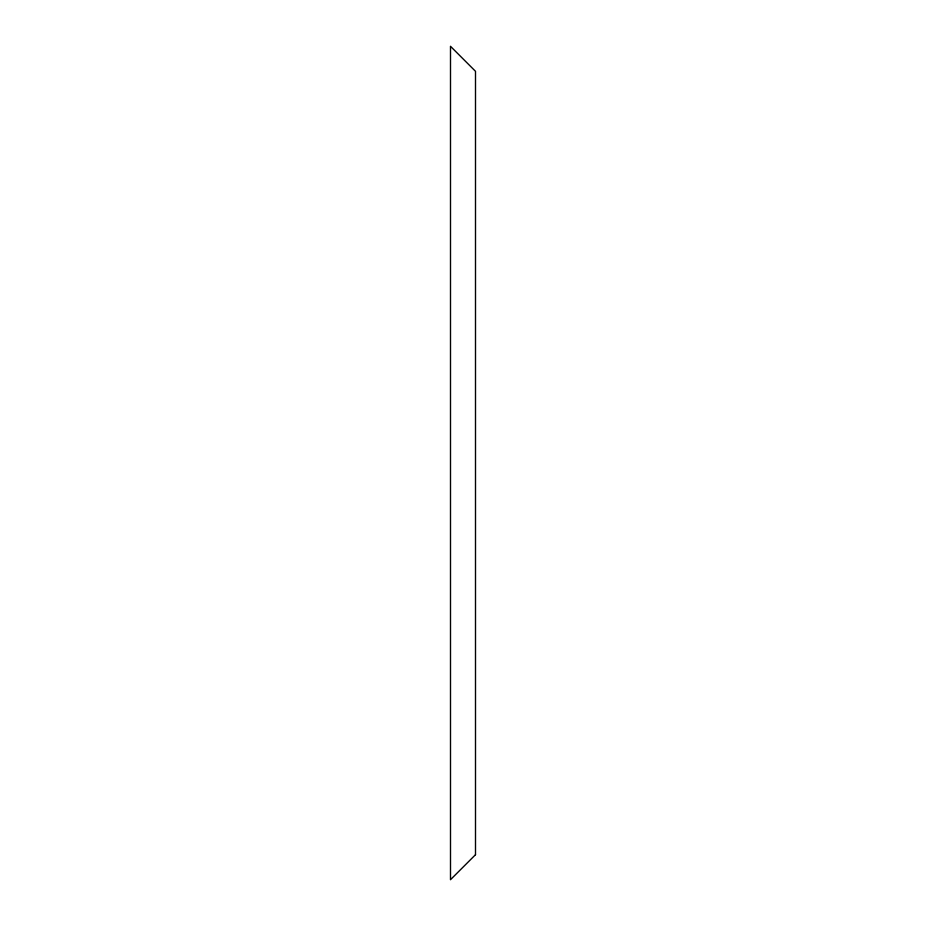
<?xml version="1.0" encoding="UTF-8"?>
<svg xmlns="http://www.w3.org/2000/svg" width="926" height="926" viewBox="0 0 926 926"><rect width="100%" height="100%" fill="white"/><g stroke="black" fill="none" stroke-linecap="round" stroke-linejoin="round"><path stroke-width="1.39" d="M475.501 854.698L450.499 879.7L450.499 46.3L475.501 71.302L475.501 854.698"/></g></svg>
